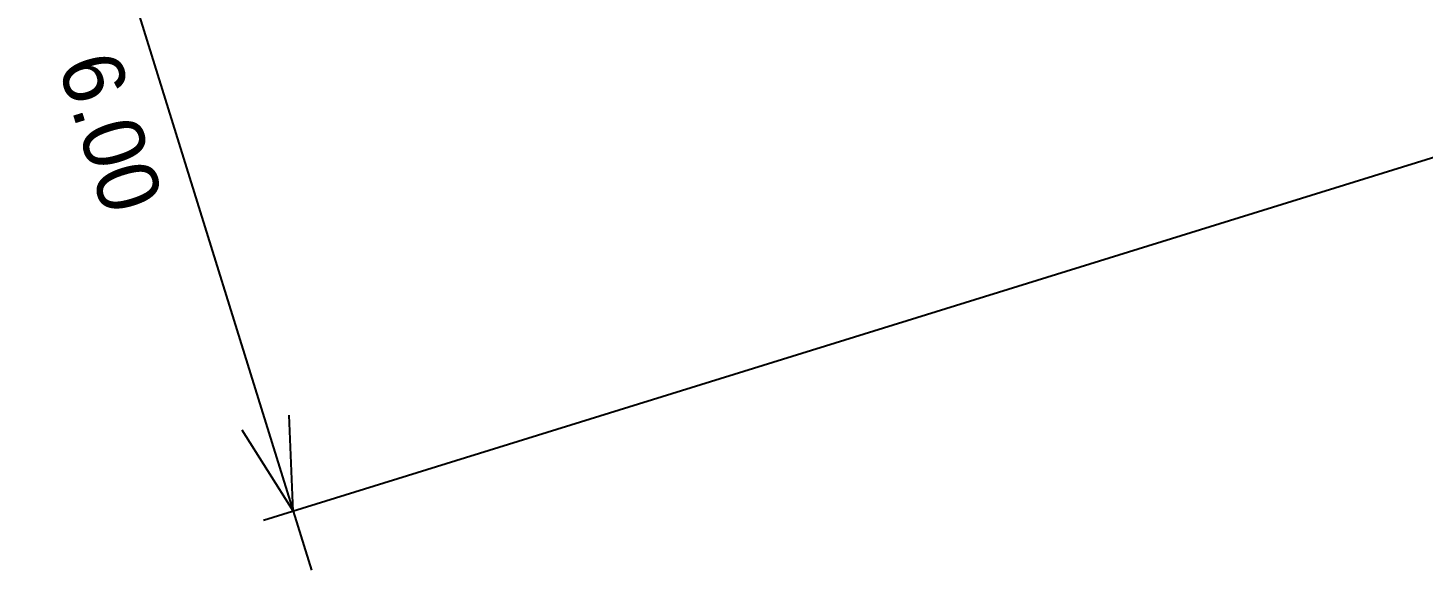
# Model space of a CAD drawing. Extents: x -215 to 206, y -120 to -34.
# Drawn here: x 146.44 to 155.49, y -81.36 to -77.84 of the extents above; entities that cross this region are included whole.
import ezdxf
from ezdxf.enums import TextEntityAlignment as Align

# ---------------------------------------------------------------- set-up
doc = ezdxf.new("R2010")
doc.units = 0
doc.header["$MEASUREMENT"] = 0
doc.layers.add('C_BAT_INDI', color=7, linetype='CONTINUOUS')
doc.layers.add('C_BAT_INDU', color=7, linetype='CONTINUOUS')
doc.styles.add('txt', font='TXT', dxfattribs={"height": 0.2})

# ---------------------------------------------------------------- blocks, each defined once
blk = doc.blocks.new('FLECH')
at = {"layer": 'C_BAT_INDU', "color": 1, "linetype": 'Continuous'}
blk.add_lwpolyline([(-0.1294, 0.483), (0, 0), (0.1294, 0.483)], dxfattribs=at)
blk = doc.blocks.new('FLEC')
at = {"layer": 'C_BAT_INDU', "color": 1, "linetype": 'Continuous', "xscale": 24.99905005097397, "yscale": 24.99905005097397, "zscale": 25.00093132415669, "rotation": 90.00065102824891}
blk.add_blockref('FLECH', (0, 0), dxfattribs=at)

msp = doc.modelspace()

# ---------------------------------------------------------------- linework, layer by layer
at = {"layer": 'C_BAT_INDI', "color": 1, "linetype": 'Continuous'}
for p, q in [((146.4423, -75.4349, -0.0276), (148.2805, -81.3573, -0.0276)), ((158.0751, -77.8982, -0.0276), (147.971, -81.0345, -0.0276))]:
    msp.add_line(p, q, dxfattribs=at)

# ---------------------------------------------------------------- block references
at = {"layer": 'C_BAT_INDU', "color": 1, "linetype": 'Continuous', "xscale": 0.0500010311211789, "yscale": 0.0500010311211789, "zscale": 0.0499981373516866, "rotation": 287.243568174355}
msp.add_blockref('FLEC', (148.162, -80.9753, -0.0276), dxfattribs=at)

# ---------------------------------------------------------------- texts
at = {"layer": 'C_BAT_INDI', "color": 1, "linetype": 'Continuous', "style": 'txt'}
msp.add_text('6.00', height=0.4, rotation=287.24335, dxfattribs=at).set_placement((147.1704, -78.4554, -0.0276), align=Align.TOP_CENTER)

doc.saveas('drawing.dxf')
